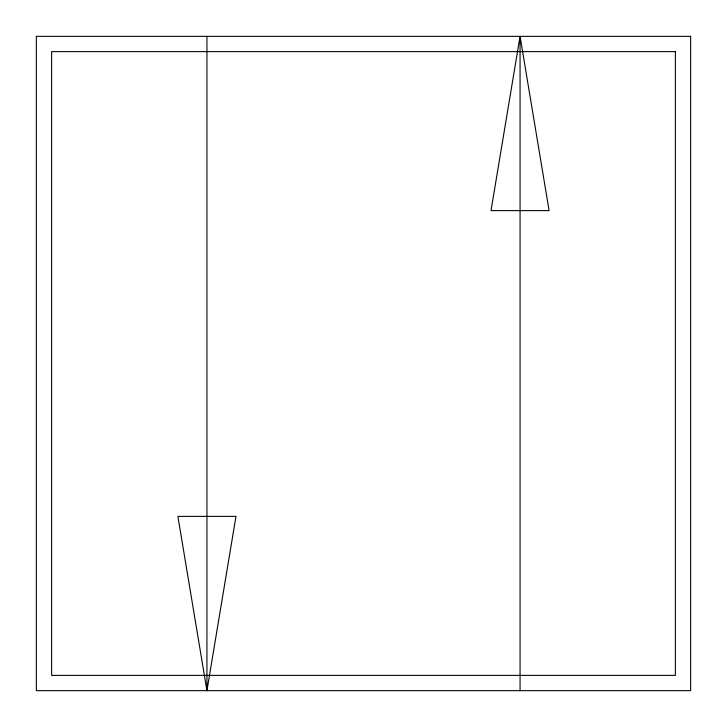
<?xml version="1.0" encoding="UTF-8"?>
<svg xmlns="http://www.w3.org/2000/svg" width="727" height="727" viewBox="0 0 727 727"><rect width="100%" height="100%" fill="white"/><g stroke="black" fill="none" stroke-linecap="round" stroke-linejoin="round"><path stroke-width="1.09" d="M206.941 690.65L235.984 516.388L177.897 516.388L206.941 690.65L206.941 36.35M520.059 36.35L491.016 210.612L549.103 210.612L520.059 36.35L520.059 690.65M690.65 36.35L36.35 36.35L36.35 690.65L690.65 690.65L690.65 36.35M675.383 51.617L51.617 51.617L51.617 675.383L675.383 675.383L675.383 51.617"/></g></svg>
